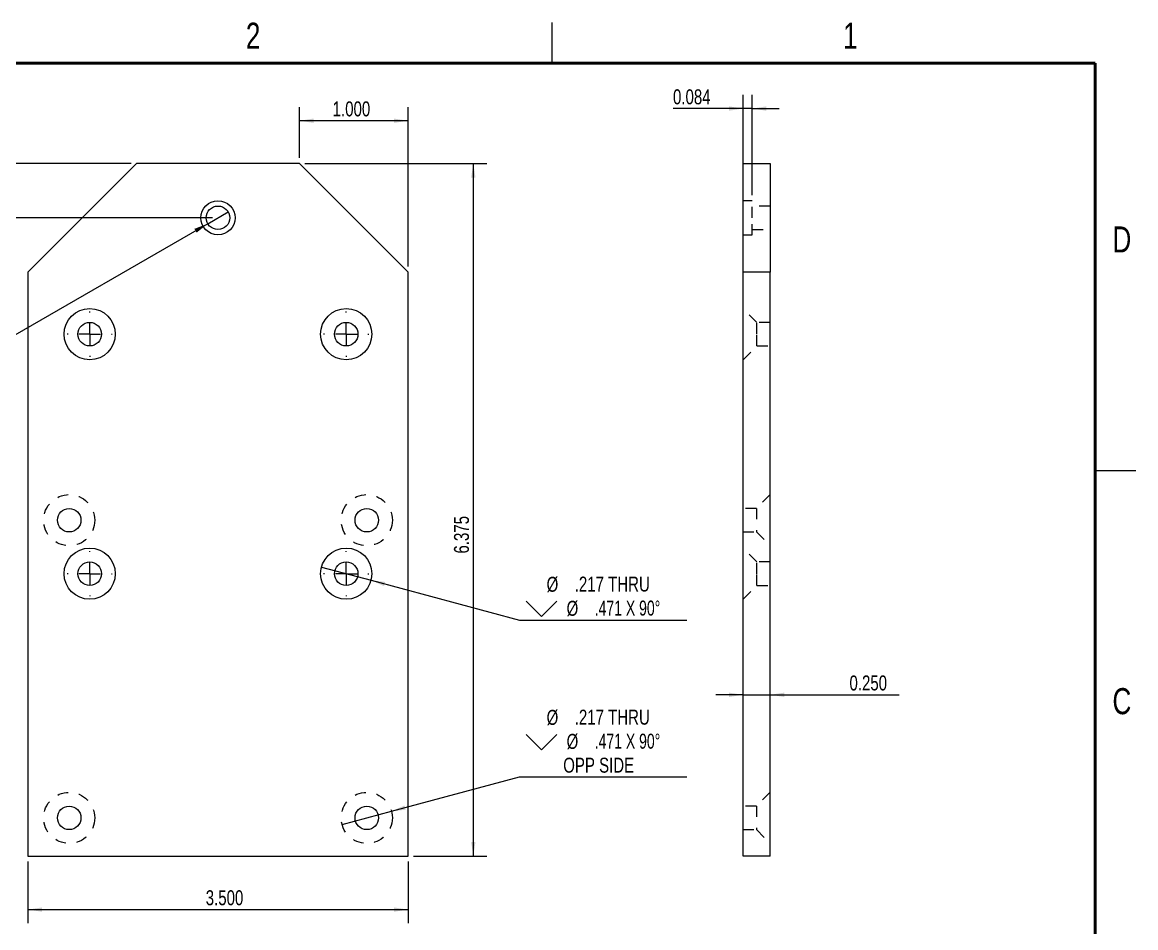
# Model space of a CAD drawing. Header units: inches. Extents: x 0 to 21.9, y 0.1 to 16.9.
# Drawn here: x 11.62 to 21.88, y 8.54 to 16.88 of the extents above; entities that cross this region are included whole.
import ezdxf

# ---------------------------------------------------------------- set-up
doc = ezdxf.new("R2010")
doc.units = ezdxf.units.IN
doc.header["$MEASUREMENT"] = 0
doc.linetypes.add('HIDDEN', pattern=[0.075, 0.05, -0.025])
doc.layers.add('OBJECT', color=7, linetype='Continuous', lineweight=25)
doc.styles.add('SLDTEXTSTYLE0', font='TXT', dxfattribs={"width": 0.75})
doc.styles.add('SLDTEXTSTYLE4', font='TXT', dxfattribs={"width": 0.7})
doc.dimstyles.new('SLDDIMSTYLE0', dxfattribs={"dimtxt": 0.137795, "dimasz": 0.13, "dimexe": 0, "dimexo": 0.0625, "dimgap": 0.034449, "dimtad": 1, "dimdec": 3, "dimrnd": 1e-09, "dimzin": 4, "dimdsep": 46, "dimtxsty": 'SLDTEXTSTYLE0', "dimsah": 1, "dimcen": 0.09, "dimadec": 0, "dimazin": 1, "dimtfac": 1, "dimtdec": 3, "dimtofl": 0, "dimtmove": 0, "dimatfit": 3, "dimfxl": 1, "dimfrac": 2, "dimtolj": 1, "dimtzin": 12, "dimarcsym": 0})
doc.dimstyles.new('SLDDIMSTYLE1', dxfattribs={"dimtxt": 0.137795, "dimasz": 0.13, "dimexe": 0, "dimexo": 0.0625, "dimgap": 0.034449, "dimtad": 1, "dimdec": 3, "dimrnd": 1e-09, "dimzin": 12, "dimdsep": 46, "dimtxsty": 'SLDTEXTSTYLE0', "dimsah": 1, "dimcen": 0.09, "dimadec": 0, "dimazin": 3, "dimtfac": 1, "dimtdec": 3, "dimtofl": 0, "dimtmove": 0, "dimatfit": 3, "dimfxl": 1, "dimfrac": 2, "dimtolj": 1, "dimtzin": 12, "dimarcsym": 0})
doc.dimstyles.new('SLDDIMSTYLE2', dxfattribs={"dimtxt": 0.137795, "dimasz": 0.13, "dimexe": 0, "dimexo": 0.0625, "dimgap": 0.034449, "dimtad": 1, "dimdec": 3, "dimrnd": 1e-09, "dimzin": 4, "dimdsep": 46, "dimtxsty": 'SLDTEXTSTYLE0', "dimsah": 1, "dimcen": 0.09, "dimadec": 0, "dimazin": 1, "dimtfac": 1, "dimtdec": 3, "dimtmove": 0, "dimatfit": 0, "dimfxl": 1, "dimfrac": 2, "dimtolj": 1, "dimtzin": 12, "dimarcsym": 0})
doc.dimstyles.new('SLDDIMSTYLE3', dxfattribs={"dimtxt": 0.137795, "dimasz": 0.13, "dimexe": 0, "dimexo": 0.0625, "dimgap": 0.034449, "dimtad": 1, "dimdec": 3, "dimrnd": 1e-09, "dimzin": 0, "dimdsep": 46, "dimtxsty": 'SLDTEXTSTYLE0', "dimsah": 1, "dimcen": 0.09, "dimadec": 0, "dimazin": 0, "dimtfac": 1, "dimtdec": 3, "dimtmove": 0, "dimatfit": 0, "dimfxl": 1, "dimfrac": 2, "dimtolj": 1, "dimtzin": 12, "dimarcsym": 0})
doc.dimstyles.new('SLDDIMSTYLE4', dxfattribs={"dimtxt": 0.137795, "dimasz": 0.13, "dimexe": 0, "dimexo": 0.0625, "dimgap": 0.034449, "dimtad": 0, "dimtih": 1, "dimtoh": 1, "dimdec": 3, "dimrnd": 1e-09, "dimzin": 12, "dimdsep": 46, "dimtxsty": 'SLDTEXTSTYLE0', "dimblk1": 'NONE', "dimsah": 1, "dimcen": 0, "dimadec": 0, "dimazin": 3, "dimtfac": 1, "dimtdec": 3, "dimtmove": 0, "dimatfit": 3, "dimldrblk": 'NONE', "dimfxl": 1, "dimfrac": 2, "dimtolj": 1, "dimtzin": 12, "dimarcsym": 0})
doc.dimstyles.new('SLDDIMSTYLE5', dxfattribs={"dimtxt": 0.137795, "dimasz": 0.13, "dimexe": 0, "dimexo": 0.0625, "dimgap": 0.034449, "dimtad": 1, "dimdec": 3, "dimrnd": 1e-09, "dimdsep": 46, "dimtxsty": 'SLDTEXTSTYLE0', "dimblk1": 'NONE', "dimsah": 1, "dimcen": 0, "dimadec": 0, "dimazin": 2, "dimtfac": 1, "dimtdec": 3, "dimtmove": 0, "dimatfit": 3, "dimldrblk": 'NONE', "dimfxl": 1, "dimfrac": 2, "dimtolj": 1, "dimtzin": 12, "dimarcsym": 0})
doc.dimstyles.new('SLDDIMSTYLE8', dxfattribs={"dimtxt": 0.137795, "dimasz": 0.13, "dimexe": 0, "dimexo": 0.0625, "dimgap": 0.034449, "dimtad": 1, "dimdec": 3, "dimrnd": 1e-09, "dimdsep": 46, "dimtxsty": 'SLDTEXTSTYLE0', "dimsah": 1, "dimcen": 0.09, "dimadec": 0, "dimazin": 2, "dimtfac": 1, "dimtdec": 3, "dimtmove": 0, "dimatfit": 0, "dimfxl": 1, "dimfrac": 2, "dimtolj": 1, "dimtzin": 12, "dimarcsym": 0})

# ---------------------------------------------------------------- blocks, each defined once
blk = doc.blocks.new('_D')
at = {"color": 7, "linetype": 'Continuous', "lineweight": 0}
for p, q in [((11.674, 9.152), (11.674, 8.584)), ((15.174, 9.152), (15.174, 8.584)), ((11.674, 8.709), (15.174, 8.709))]:
    blk.add_line(p, q, dxfattribs=at)
at = {"color": 7, "linetype": 'Continuous', "lineweight": 18}
for points in [[(11.674, 8.709), (11.804, 8.689), (11.804, 8.729)], [(15.174, 8.709), (15.044, 8.729), (15.044, 8.689)]]:
    blk.add_solid(points, dxfattribs=at)
at = {"color": 7, "linetype": 'Continuous', "lineweight": 18, "insert": (13.311, 8.887), "char_height": 0.1378, "attachment_point": 1, "style": 'SLDTEXTSTYLE0'}
blk.add_mtext('3.500', dxfattribs=at)
blk = doc.blocks.new('_D_1')
at = {"color": 7, "linetype": 'Continuous', "lineweight": 0}
for p, q in [((14.224, 15.577), (15.9, 15.577)), ((15.775, 15.577), (15.775, 9.202)), ((15.224, 9.202), (15.9, 9.202))]:
    blk.add_line(p, q, dxfattribs=at)
at = {"color": 7, "linetype": 'Continuous', "lineweight": 18}
for points in [[(15.775, 15.577), (15.755, 15.447), (15.795, 15.447)], [(15.775, 9.202), (15.795, 9.332), (15.755, 9.332)]]:
    blk.add_solid(points, dxfattribs=at)
at = {"color": 7, "linetype": 'Continuous', "lineweight": 18, "insert": (15.597, 11.986), "char_height": 0.1378, "attachment_point": 1, "rotation": 90, "style": 'SLDTEXTSTYLE0'}
blk.add_mtext('6.375', dxfattribs=at)
blk = doc.blocks.new('_D_2')
at = {"color": 7, "linetype": 'Continuous', "lineweight": 0}
for p, q in [((14.174, 15.627), (14.174, 16.095)), ((15.174, 14.627), (15.174, 16.095)), ((15.174, 15.97), (14.174, 15.97))]:
    blk.add_line(p, q, dxfattribs=at)
at = {"color": 7, "linetype": 'Continuous', "lineweight": 18}
for points in [[(14.174, 15.97), (14.304, 15.95), (14.304, 15.99)], [(15.174, 15.97), (15.044, 15.99), (15.044, 15.95)]]:
    blk.add_solid(points, dxfattribs=at)
at = {"color": 7, "linetype": 'Continuous', "lineweight": 18, "insert": (14.48, 16.148), "char_height": 0.1378, "attachment_point": 1, "style": 'SLDTEXTSTYLE0'}
blk.add_mtext('1.000', dxfattribs=at)
blk = doc.blocks.new('_D_3')
at = {"color": 7, "linetype": 'Continuous', "lineweight": 0}
for p, q in [((11.395, 15.577), (11.395, 15.827)), ((12.624, 15.577), (11.27, 15.577)), ((11.395, 15.577), (11.395, 15.077)), ((13.374, 15.077), (11.27, 15.077)), ((11.395, 15.077), (11.395, 14.827))]:
    blk.add_line(p, q, dxfattribs=at)
at = {"color": 7, "linetype": 'Continuous', "lineweight": 18}
for points in [[(11.395, 15.577), (11.415, 15.707), (11.375, 15.707)], [(11.395, 15.077), (11.375, 14.947), (11.415, 14.947)]]:
    blk.add_solid(points, dxfattribs=at)
at = {"color": 7, "linetype": 'Continuous', "lineweight": 18, "insert": (11.217, 15.092), "char_height": 0.1378, "attachment_point": 1, "rotation": 90, "style": 'SLDTEXTSTYLE0'}
blk.add_mtext('0.500', dxfattribs=at)
blk = doc.blocks.new('SW_SYMBOL_HOLE_SINK')
at = {"color": 0, "linetype": 'Continuous', "lineweight": 18}
for p, q in [((0, 34.4), (31.5, 3)), ((31.5, 3), (63, 34.4))]:
    blk.add_line(p, q, dxfattribs=at)
blk = doc.blocks.new('_D_4')
at = {"color": 7, "linetype": 'Continuous', "lineweight": 0}
for p, q in [((14.377, 11.862), (14.833, 11.74)), ((14.833, 11.74), (16.199, 11.373)), ((16.199, 11.373), (17.74, 11.373))]:
    blk.add_line(p, q, dxfattribs=at)
at = {"color": 7, "linetype": 'Continuous', "lineweight": 18}
blk.add_solid([(14.833, 11.74), (14.953, 11.687), (14.963, 11.725)], dxfattribs=at)
at = {"color": 7, "linetype": 'Continuous', "lineweight": 18, "xscale": 0.0044707031, "yscale": 0.0044707031, "zscale": 0.0044707031}
blk.add_blockref('SW_SYMBOL_HOLE_SINK', (16.262, 11.393), dxfattribs=at)
at = {"color": 7, "linetype": 'Continuous', "lineweight": 18, "char_height": 0.1378, "attachment_point": 1}
for s, insert, style in [('%%c', (16.45, 11.772), 'SLDTEXTSTYLE0'), ('.217 THRU', (16.709, 11.774), 'SLDTEXTSTYLE0'), ('%%c', (16.634, 11.551), 'SLDTEXTSTYLE0'), ('.471 X 90°', (16.893, 11.553), 'SLDTEXTSTYLE4')]:
    blk.add_mtext(s, dxfattribs=dict(at, insert=insert, style=style))
blk = doc.blocks.new('_None')
blk = doc.blocks.new('_D_5')
at = {"color": 7, "linetype": 'Continuous', "lineweight": 0}
for p, q in [((15.021, 9.614), (16.199, 9.93)), ((16.199, 9.93), (17.74, 9.93)), ((14.566, 9.492), (15.021, 9.614))]:
    blk.add_line(p, q, dxfattribs=at)
at = {"color": 7, "linetype": 'Continuous', "lineweight": 18}
blk.add_solid([(15.021, 9.614), (15.152, 9.628), (15.142, 9.667)], dxfattribs=at)
at = {"color": 7, "linetype": 'Continuous', "lineweight": 18, "xscale": 0.0044707031, "yscale": 0.0044707031, "zscale": 0.0044707031}
blk.add_blockref('SW_SYMBOL_HOLE_SINK', (16.262, 10.167), dxfattribs=at)
at = {"color": 7, "linetype": 'Continuous', "lineweight": 18, "char_height": 0.1378, "attachment_point": 1}
for s, insert, style in [('%%c', (16.45, 10.547), 'SLDTEXTSTYLE0'), ('.217 THRU', (16.709, 10.549), 'SLDTEXTSTYLE0'), ('%%c', (16.634, 10.326), 'SLDTEXTSTYLE0'), ('.471 X 90°', (16.893, 10.328), 'SLDTEXTSTYLE4'), ('OPP SIDE', (16.603, 10.107), 'SLDTEXTSTYLE0')]:
    blk.add_mtext(s, dxfattribs=dict(at, insert=insert, style=style))
blk = doc.blocks.new('_D_6')
at = {"color": 7, "linetype": 'Continuous', "lineweight": 0}
for q in [(13.518, 15.131), (10.783, 13.552)]:
    blk.add_line((13.33, 15.022), q, dxfattribs=at)
at = {"color": 7, "linetype": 'Continuous', "lineweight": 18}
blk.add_solid([(13.33, 15.022), (13.207, 14.975), (13.227, 14.94)], dxfattribs=at)
at = {"color": 7, "linetype": 'Continuous', "lineweight": 18, "char_height": 0.1378, "attachment_point": 1, "rotation": 30, "style": 'SLDTEXTSTYLE0'}
for s, insert in [('0.217', (10.873, 13.811)), ('%%c', (10.694, 13.706))]:
    blk.add_mtext(s, dxfattribs=dict(at, insert=insert))
blk = doc.blocks.new('SW_CENTERMARKSYMBOL_0')
at = {"color": 0, "linetype": 'Continuous', "lineweight": 18}
for p, q in [((0, 0.2), (0, 0.208)), ((-0.2, 0), (-0.208, 0)), ((0, 0), (-0.1, 0)), ((0, 0), (0, 0.1)), ((0, 0), (0, -0.1)), ((0, 0), (0.1, 0)), ((0.2, 0), (0.208, 0)), ((0, -0.2), (0, -0.208))]:
    blk.add_line(p, q, dxfattribs=at)
blk = doc.blocks.new('SW_CENTERMARKSYMBOL_1')
at = {"color": 0, "linetype": 'Continuous', "lineweight": 18}
for p, q in [((0, 0.2), (0, 0.208)), ((-0.2, 0), (-0.208, 0)), ((0, 0), (-0.1, 0)), ((0, 0), (0, 0.1)), ((0, 0), (0, -0.1)), ((0, 0), (0.1, 0)), ((0.2, 0), (0.208, 0)), ((0, -0.2), (0, -0.208))]:
    blk.add_line(p, q, dxfattribs=at)
blk = doc.blocks.new('SW_CENTERMARKSYMBOL_2')
at = {"color": 0, "linetype": 'Continuous', "lineweight": 18}
for p, q in [((0, 0.2), (0, 0.208)), ((-0.2, 0), (-0.208, 0)), ((0, 0), (-0.1, 0)), ((0, 0), (0, 0.1)), ((0, 0), (0, -0.1)), ((0, 0), (0.1, 0)), ((0.2, 0), (0.208, 0)), ((0, -0.2), (0, -0.208))]:
    blk.add_line(p, q, dxfattribs=at)
blk = doc.blocks.new('SW_CENTERMARKSYMBOL_3')
at = {"color": 0, "linetype": 'Continuous', "lineweight": 18}
for p, q in [((0, 0.2), (0, 0.208)), ((-0.2, 0), (-0.208, 0)), ((0, 0), (-0.1, 0)), ((0, 0), (0, 0.1)), ((0, 0), (0, -0.1)), ((0, 0), (0.1, 0)), ((0.2, 0), (0.208, 0)), ((0, -0.2), (0, -0.208))]:
    blk.add_line(p, q, dxfattribs=at)
blk = doc.blocks.new('_D_17')
at = {"color": 7, "linetype": 'Continuous', "lineweight": 0}
for p, q in [((18.259, 14.627), (18.259, 16.207)), ((18.343, 15.284), (18.343, 16.207)), ((18.259, 16.082), (17.614, 16.082)), ((18.343, 16.082), (18.259, 16.082)), ((18.343, 16.082), (18.593, 16.082))]:
    blk.add_line(p, q, dxfattribs=at)
at = {"color": 7, "linetype": 'Continuous', "lineweight": 18}
for points in [[(18.259, 16.082), (18.129, 16.102), (18.129, 16.062)], [(18.343, 16.082), (18.473, 16.062), (18.473, 16.102)]]:
    blk.add_solid(points, dxfattribs=at)
at = {"color": 7, "linetype": 'Continuous', "lineweight": 18, "insert": (17.614, 16.259), "char_height": 0.1378, "attachment_point": 1, "style": 'SLDTEXTSTYLE0'}
blk.add_mtext('0.084', dxfattribs=at)
blk = doc.blocks.new('_D_18')
at = {"color": 7, "linetype": 'Continuous', "lineweight": 0}
for p, q in [((18.259, 10.686), (18.009, 10.686)), ((18.259, 10.686), (18.509, 10.686)), ((18.509, 10.686), (19.697, 10.686))]:
    blk.add_line(p, q, dxfattribs=at)
at = {"color": 7, "linetype": 'Continuous', "lineweight": 18}
for points in [[(18.259, 10.686), (18.129, 10.706), (18.129, 10.666)], [(18.509, 10.686), (18.639, 10.666), (18.639, 10.706)]]:
    blk.add_solid(points, dxfattribs=at)
at = {"color": 7, "linetype": 'Continuous', "lineweight": 18, "insert": (19.239, 10.864), "char_height": 0.1378, "attachment_point": 1, "style": 'SLDTEXTSTYLE0'}
blk.add_mtext('0.250', dxfattribs=at)

msp = doc.modelspace()

# ---------------------------------------------------------------- linework, layer by layer
at = {"color": 131, "linetype": 'Continuous', "lineweight": 25}
for p, q in [((16.5, 16.5), (16.5, 16.875)), ((21.5, 12.75), (21.875, 12.75))]:
    msp.add_line(p, q, dxfattribs=at)
at = {"color": 7, "linetype": 'Continuous', "lineweight": 50}
for p, q in [((0.5, 16.5), (21.5, 16.5)), ((21.5, 16.5), (21.5, 0.5))]:
    msp.add_line(p, q, dxfattribs=at)
at = {"color": 7, "linetype": 'HIDDEN', "lineweight": 18}
for p, q in [((18.34301, 15.23408), (18.25886, 15.23408)), ((18.34301, 15.0766), (18.34301, 15.23408)), ((18.50886, 15.18487), (18.34301, 15.18487)), ((18.34301, 14.91912), (18.34301, 15.0766)), ((18.25886, 14.91912), (18.34301, 14.91912)), ((18.34301, 14.96833), (18.50886, 14.96833)), ((18.38631, 14.1137), (18.25886, 14.24116)), ((18.38631, 14.00543), (18.38631, 14.1137)), ((18.50886, 14.1137), (18.38631, 14.1137)), ((18.38631, 13.89717), (18.38631, 14.00543)), ((18.25886, 13.76971), (18.38631, 13.89717)), ((18.38631, 13.89717), (18.50886, 13.89717)), ((18.50886, 12.52863), (18.38162, 12.4014)), ((18.38162, 12.4014), (18.25886, 12.4014)), ((18.38162, 12.4014), (18.38162, 12.18487)), ((18.25886, 12.18487), (18.38162, 12.18487)), ((18.38162, 12.18487), (18.50886, 12.05763)), ((18.38631, 11.90898), (18.25886, 12.03643)), ((18.38631, 11.80071), (18.38631, 11.90898)), ((18.50886, 11.90898), (18.38631, 11.90898)), ((18.38631, 11.69244), (18.38631, 11.80071)), ((18.25886, 11.56499), (18.38631, 11.69244)), ((18.38631, 11.69244), (18.50886, 11.69244)), ((18.50886, 9.78848), (18.38162, 9.66124)), ((18.38162, 9.66124), (18.25886, 9.66124)), ((18.38162, 9.66124), (18.38162, 9.44471)), ((18.25886, 9.44471), (18.38162, 9.44471)), ((18.38162, 9.44471), (18.50886, 9.31748))]:
    msp.add_line(p, q, dxfattribs=at)
for centre in [(12.05367, 12.29313), (14.79383, 12.29313), (12.05367, 9.55298), (14.79383, 9.55298)]:
    msp.add_circle(centre, 0.2355, dxfattribs=at)
at = {"layer": 'OBJECT'}
for p, q in [((12.67375, 15.5766), (11.67375, 14.5766)), ((14.17375, 15.5766), (12.67375, 15.5766)), ((15.17375, 14.5766), (14.17375, 15.5766)), ((18.25886, 15.5766), (18.50886, 15.5766)), ((18.25886, 14.5766), (18.25886, 15.5766)), ((18.50886, 15.5766), (18.50886, 14.5766)), ((11.67375, 14.5766), (11.67375, 9.2016)), ((15.17375, 9.2016), (15.17375, 14.5766)), ((18.50886, 14.5766), (18.25886, 14.5766)), ((18.25886, 9.2016), (18.25886, 14.5766)), ((18.50886, 9.2016), (18.50886, 14.5766)), ((11.67375, 9.2016), (15.17375, 9.2016)), ((18.50886, 9.2016), (18.25886, 9.2016))]:
    msp.add_line(p, q, dxfattribs=at)
for centre, radius in [((13.42375, 15.0766), 0.15748), ((13.42375, 15.0766), 0.10827), ((12.24265, 14.00543), 0.23572), ((14.60485, 14.00543), 0.23572), ((12.24265, 14.00543), 0.10827), ((14.60485, 14.00543), 0.10827), ((12.05367, 12.29313), 0.10827), ((14.79383, 12.29313), 0.10827), ((12.24265, 11.80071), 0.23572), ((14.60485, 11.80071), 0.23572), ((12.24265, 11.80071), 0.10827), ((14.60485, 11.80071), 0.10827), ((12.05367, 9.55298), 0.10827), ((14.79383, 9.55298), 0.10827)]:
    msp.add_circle(centre, radius, dxfattribs=at)

# ---------------------------------------------------------------- block references
at = {"color": 7, "linetype": 'Continuous', "lineweight": 0}
for name, p in [('SW_CENTERMARKSYMBOL_3', (12.24265, 14.00543)), ('SW_CENTERMARKSYMBOL_2', (14.60485, 14.00543)), ('SW_CENTERMARKSYMBOL_0', (12.24265, 11.80071)), ('SW_CENTERMARKSYMBOL_1', (14.60485, 11.80071))]:
    msp.add_blockref(name, p, dxfattribs=at)

# ---------------------------------------------------------------- texts
at = {"color": 7, "linetype": 'Continuous', "lineweight": 0, "char_height": 0.24, "attachment_point": 2, "style": 'SLDTEXTSTYLE0'}
for s, insert in [('2', (13.74758, 16.87259)), ('1', (19.24758, 16.87259)), ('D', (21.74725, 14.99759)), ('C', (21.7475, 10.74759))]:
    msp.add_mtext(s, dxfattribs=dict(at, insert=insert))

# ---------------------------------------------------------------- dimensions: what is measured, and where the dimension line sits
at = {"color": 7, "linetype": 'Continuous', "lineweight": 18}
for base, p1, p2, dimstyle, picture, middle in [((18.25886, 16.08174), (18.34301, 15.23408), (18.25886, 14.5766), 'SLDDIMSTYLE8', '_D_17', (17.84353, 16.08174)), ((14.17375, 15.9703), (15.17375, 14.5766), (14.17375, 15.5766), 'SLDDIMSTYLE2', '_D_2', (14.70951, 15.9703)), ((18.50886, 10.68618), (18.25886, 9.2016), (18.50886, 9.2016), 'SLDDIMSTYLE3', '_D_18', (19.46786, 10.68618)), ((15.17375, 8.70921), (11.67375, 9.2016), (15.17375, 9.2016), 'SLDDIMSTYLE0', '_D', (13.5397, 8.70921))]:
    dim = msp.add_linear_dim(base=base, p1=p1, p2=p2, dimstyle=dimstyle, dxfattribs=at)
    dim.commit()
    dim.dimension.update_dxf_attribs({"geometry": picture, "text_midpoint": middle, "dimtype": 160})
for base, p1, p2, dimstyle, picture, middle in [((11.39453, 15.0766), (12.67375, 15.5766), (13.42375, 15.0766), 'SLDDIMSTYLE3', '_D_3', (11.39453, 15.32085)), ((15.77469, 9.2016), (14.17375, 15.5766), (15.17375, 9.2016), 'SLDDIMSTYLE1', '_D_1', (15.77469, 12.21493))]:
    dim = msp.add_linear_dim(base=base, p1=p1, p2=p2, angle=90, dimstyle=dimstyle, dxfattribs=at)
    dim.commit()
    dim.dimension.update_dxf_attribs({"geometry": picture, "text_midpoint": middle, "dimtype": 160})
dim = msp.add_diameter_dim_2p(p1=(13.51751, 15.13073), p2=(13.32999, 15.02246), dimstyle='SLDDIMSTYLE5', dxfattribs=at)
dim.commit()
dim.dimension.update_dxf_attribs({"geometry": '_D_6', "text_midpoint": (11.06918, 13.71718), "dimtype": 163})
for p1, p2, text, picture, middle in [((14.37716, 11.86172), (14.83255, 11.7397), '<> THRU\\P{\\fGDT;w}%%c .471 X 90°\\P', '_D_4', (17.00072, 11.59434)), ((14.56635, 9.49202), (15.02131, 9.61393), '<> THRU\\P{\\fGDT;w}%%c .471 X 90°\\POPP SIDE', '_D_5', (17.00072, 10.2598))]:
    dim = msp.add_diameter_dim_2p(p1=p1, p2=p2, text=text, dimstyle='SLDDIMSTYLE4', dxfattribs=at)
    dim.commit()
    dim.dimension.update_dxf_attribs({"geometry": picture, "text_midpoint": middle, "dimtype": 163})

doc.saveas('drawing.dxf')
